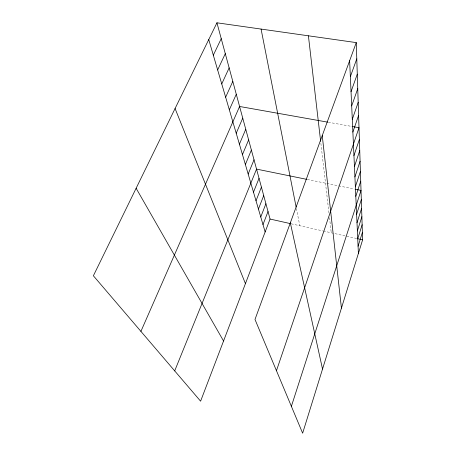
<?xml version="1.0" encoding="UTF-8"?>
<svg xmlns="http://www.w3.org/2000/svg" width="456" height="456" viewBox="0 0 456 456"><rect width="100%" height="100%" fill="white"/><g stroke="black" fill="none" stroke-linecap="round" stroke-linejoin="round"><path stroke-width="0.34" stroke-dasharray="2.28 1.71" d="M328.303 122.254L351.445 126.369M307.281 179.459L337.223 185.569M338.62 185.854L354.38 189.069M291.133 223.782L322.66 230.861M323.321 231.01L356.689 238.505M296.394 208.443L299.797 225.726M320.882 143.344L328.953 212.901M329.494 217.609L331.255 232.794"/><path stroke-width="0.68" d="M356.261 42.607L362.617 239.839L302.636 433.2L254.995 319.457L356.261 42.607L216.942 22.8L93.383 275.777L200.6 401.189L270.06 219.045L216.942 22.8M358.068 246.257L362.383 232.44M357.732 238.762L362.132 224.734M357.373 230.947L361.876 216.697M357.002 222.79L361.602 208.318M356.615 214.269L361.323 199.568M291.378 406.313L361.027 190.426L355.708 189.337M355.8 196.308L360.73 181.14M355.366 186.846L360.417 171.439M354.916 176.928L360.086 161.276M354.443 166.531L359.744 150.622M353.947 155.616L359.385 139.451M276.456 370.694L359.009 127.709L352.129 126.489M352.876 132.063L358.61 115.362M352.294 119.341L358.188 102.361M351.684 105.906L357.749 88.646M351.04 91.713L357.282 74.163M350.356 76.682L356.786 58.841M262.998 224.603L268.025 211.538M260.764 216.976L265.911 203.724M258.432 209.042L263.71 195.595M256.01 200.771L261.419 187.131M253.485 192.153L259.031 178.313M174.694 370.888L256.54 169.108L306.58 179.316M248.172 174.038L254.02 159.788M245.379 164.519L251.387 150.058M242.461 154.567L248.634 139.895M239.411 144.159L245.761 129.265M236.214 133.255L242.746 118.138M140.915 331.375L239.594 106.476L327.63 122.134M229.339 109.816L236.282 94.244M225.64 97.202L232.805 81.396M221.753 83.927L229.146 67.881M217.649 69.939L225.292 53.654M213.322 55.182L221.234 38.646M270.06 219.045L289.799 223.48M357.344 238.653L362.617 239.839M136.122 188.271L223.554 340.997M175.075 108.522L245.436 283.615M208.745 39.581L265.147 231.933M290.329 222.859L322.529 369.069M261.077 29.076L296.126 207.092M308.41 35.807L320.636 141.252M322.25 135.597L341.43 308.148M349.632 60.745L358.399 253.45"/></g></svg>
